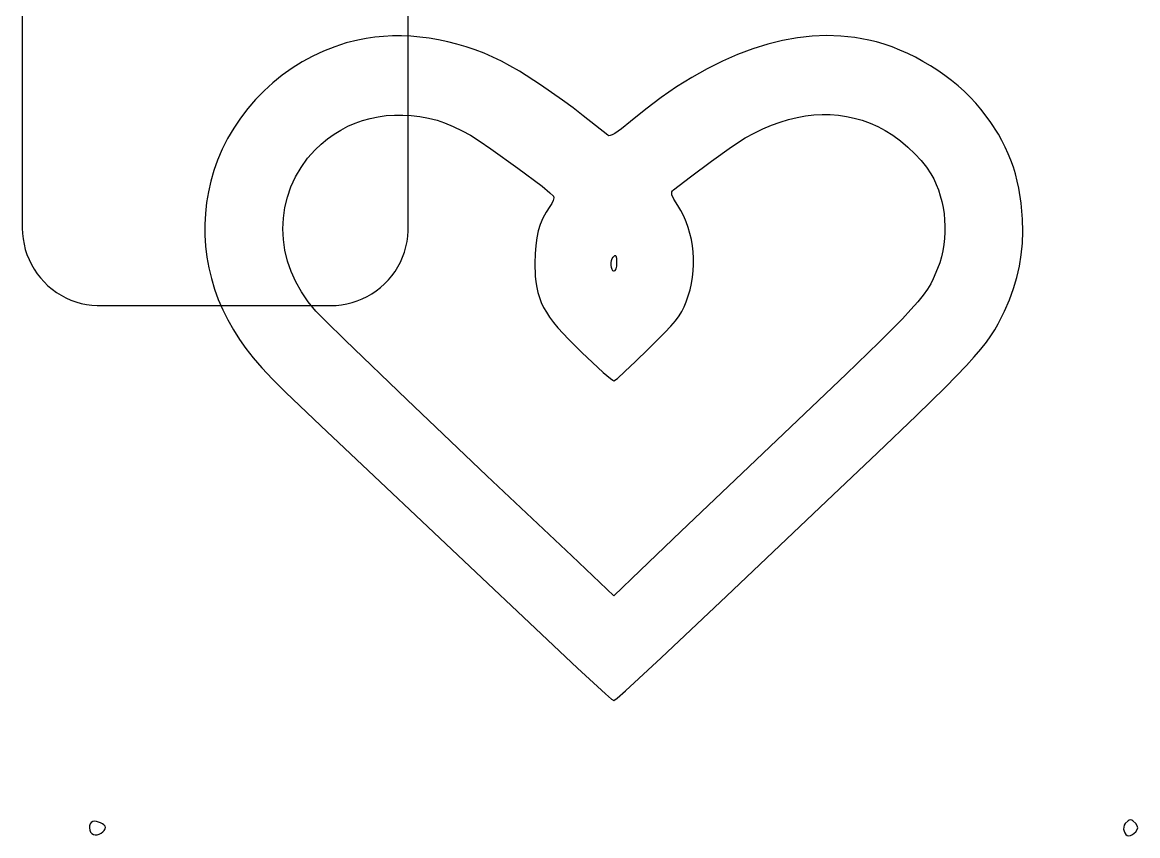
# Model space of a CAD drawing. Extents: x 45 to 596, y -261 to 395.
# Drawn here: x 45 to 596, y -261 to 141 of the extents above; entities that cross this region are included whole.
import ezdxf

# ---------------------------------------------------------------- set-up
doc = ezdxf.new("R2010")
doc.units = 0

msp = doc.modelspace()

# ---------------------------------------------------------------- linework, layer by layer
at = {"layer": 'Layer 1'}
for p, q in [((44.6336, 356.5), (44.6336, 39.4004)), ((235.443, 39.4004), (235.443, 356.494)), ((210.476, 132.377), (204.742847, 130.922176)), ((214.625263, 133.19119), (210.47589, 132.37693)), ((210.47589, 132.37693), (210.476, 132.377)), ((218.878507, 133.799841), (214.625263, 133.19119)), ((223.221667, 134.205015), (218.878507, 133.799841)), ((227.640792, 134.408844), (223.221667, 134.205015)), ((232.121928, 134.413459), (227.640792, 134.408844)), ((236.651123, 134.220993), (232.121928, 134.413459)), ((241.214423, 133.833577), (236.651123, 134.220993)), ((245.797877, 133.253343), (241.214423, 133.833577)), ((250.387532, 132.482422), (245.797877, 133.253343)), ((254.969434, 131.522947), (250.387532, 132.482422)), ((427.821263, 133.495696), (420.509486, 132.190862)), ((435.062115, 134.295133), (427.821263, 133.495696)), ((442.223903, 134.586072), (435.062115, 134.295133)), ((449.298488, 134.365414), (442.223903, 134.586072)), ((456.27773, 133.630056), (449.298488, 134.365414)), ((463.15349, 132.3769), (456.27773, 133.630056)), ((466.948749, 131.448569), (463.15349, 132.3769)), ((193.607523, 126.918017), (188.240623, 124.398139)), ((199.114143, 129.097606), (193.607523, 126.918017)), ((204.742847, 130.922176), (199.114143, 129.097606)), ((259.529631, 130.377049), (254.969434, 131.522947)), ((264.05417, 129.04686), (259.529631, 130.377049)), ((268.529098, 127.534512), (264.05417, 129.04686)), ((272.940462, 125.842136), (268.529098, 127.534512)), ((405.705715, 128.077405), (398.229999, 125.274983)), ((413.134924, 130.383731), (405.705715, 128.077405)), ((420.509486, 132.190862), (413.134924, 130.383731)), ((470.781992, 130.308039), (466.948749, 131.448569)), ((474.635389, 128.966357), (470.781992, 130.308039)), ((478.491112, 127.434569), (474.635389, 128.966357)), ((482.331332, 125.72372), (478.491112, 127.434569)), ((183.031078, 121.552698), (177.996521, 118.396422)), ((188.240623, 124.398139), (183.031078, 121.552698)), ((277.274311, 123.971865), (272.940462, 125.842136)), ((281.51669, 121.92583), (277.274311, 123.971865)), ((285.665034, 119.697274), (281.51669, 121.92583)), ((390.715916, 121.979566), (383.171604, 118.194255)), ((398.229999, 125.274983), (390.715916, 121.979566)), ((486.138221, 123.844858), (482.331332, 125.72372)), ((489.89395, 121.809027), (486.138221, 123.844858)), ((493.58069, 119.627275), (489.89395, 121.809027)), ((177.996521, 118.396422), (173.154587, 114.94404)), ((290.369938, 116.946268), (285.665034, 119.697274)), ((300.847902, 110.26758), (290.369938, 116.946268)), ((383.171604, 118.194255), (375.605203, 113.92215)), ((497.180613, 117.310647), (493.58069, 119.627275)), ((500.67589, 114.870189), (497.180613, 117.310647)), ((168.522913, 111.210279), (164.119131, 107.209867)), ((173.154587, 114.94404), (168.522913, 111.210279)), ((375.605203, 113.92215), (368.024851, 109.166351)), ((504.048693, 112.316948), (500.67589, 114.870189)), ((507.281193, 109.661969), (504.048693, 112.316948)), ((164.119131, 107.209867), (159.960878, 102.957532)), ((311.747535, 102.671118), (300.847902, 110.26758)), ((368.024851, 109.166351), (360.438689, 103.92996)), ((510.355561, 106.916298), (507.281193, 109.661969)), ((513.253969, 104.090983), (510.355561, 106.916298)), ((159.960878, 102.957532), (156.065788, 98.468002)), ((316.979525, 98.772893), (311.747535, 102.671118)), ((360.438689, 103.92996), (352.854856, 98.216076)), ((515.958588, 101.197068), (513.253969, 104.090983)), ((518.45159, 98.2456), (515.958588, 101.197068)), ((152.451495, 93.756005), (149.135636, 88.836268)), ((156.065788, 98.468002), (152.451495, 93.756005)), ((216.677706, 93.648688), (220.573121, 94.449863)), ((220.573121, 94.449863), (224.552445, 94.991752)), ((224.552445, 94.991752), (228.608121, 95.272416)), ((228.608121, 95.272416), (232.73259, 95.289917)), ((232.73259, 95.289917), (236.918297, 95.042319)), ((236.918297, 95.042319), (241.157681, 94.527683)), ((241.157681, 94.527683), (245.443187, 93.744073)), ((245.443187, 93.744073), (249.767256, 92.68955)), ((321.86579, 94.93823), (316.979525, 98.772893)), ((334.03669, 85.28091), (321.86579, 94.93823)), ((352.854856, 98.216076), (345.28149, 92.0278)), ((423.463344, 93.058014), (427.649631, 94.083084)), ((427.649631, 94.083084), (431.801424, 94.842279)), ((431.801424, 94.842279), (435.91814, 95.33521)), ((435.91814, 95.33521), (439.999199, 95.56149)), ((439.999199, 95.56149), (444.044018, 95.520731)), ((444.044018, 95.520731), (448.052016, 95.212545)), ((448.052016, 95.212545), (452.022612, 94.636545)), ((452.022612, 94.636545), (455.955224, 93.792343)), ((455.955224, 93.792343), (459.84927, 92.679552)), ((523.131177, 92.040537), (518.45159, 98.2456)), ((149.135636, 88.836268), (146.135843, 83.72352)), ((202.086297, 87.889864), (205.570496, 89.708813)), ((205.570496, 89.708813), (209.168836, 91.276225)), ((209.168836, 91.276225), (212.873759, 92.590162)), ((212.873759, 92.590162), (216.677706, 93.648688)), ((249.767256, 92.68955), (249.7667, 92.6894)), ((249.7667, 92.6894), (253.297241, 91.438826)), ((253.297241, 91.438826), (257.571923, 89.630146)), ((257.571923, 89.630146), (262.045043, 87.499006)), ((340.789764, 88.387702), (337.525872, 86.124268)), ((345.28149, 92.0278), (340.789764, 88.387702)), ((406.384878, 86.306725), (410.703329, 88.391423)), ((410.703329, 88.391423), (414.989611, 90.211796)), ((414.989611, 90.211796), (419.243143, 91.767455)), ((419.243143, 91.767455), (423.463344, 93.058014)), ((459.84927, 92.679552), (463.704169, 91.297783)), ((463.704169, 91.297783), (467.51934, 89.64665)), ((467.51934, 89.64665), (471.217057, 87.696376)), ((527.164286, 85.787416), (523.131177, 92.040537)), ((146.135843, 83.72352), (143.469753, 78.432488)), ((192.394117, 80.943171), (195.490549, 83.505106)), ((195.490549, 83.505106), (198.723795, 85.821316)), ((198.723795, 85.821316), (202.086297, 87.889864)), ((262.045043, 87.499006), (266.1709, 85.28105)), ((266.1709, 85.28105), (270.499846, 82.525399)), ((334.579544, 85.066192), (334.03669, 85.28091)), ((335.32859, 85.125877), (334.579544, 85.066192)), ((336.303982, 85.473918), (335.32859, 85.125877)), ((337.525872, 86.124268), (336.303982, 85.473918)), ((395.285856, 79.520114), (402.03484, 83.95809)), ((402.03484, 83.95809), (406.384878, 86.306725)), ((471.217057, 87.696376), (475.000039, 85.281012)), ((475.000039, 85.281012), (478.767517, 82.493577)), ((528.945678, 82.623939), (527.164286, 85.787416)), ((143.469753, 78.432488), (141.155, 72.9779)), ((185.676351, 73.887112), (189.442056, 78.13745)), ((189.442056, 78.13745), (192.394117, 80.943171)), ((270.499846, 82.525399), (276.245763, 78.614777)), ((276.245763, 78.614777), (289.619656, 69.058749)), ((385.349474, 72.465245), (395.285856, 79.520114)), ((478.767517, 82.493577), (482.418723, 79.427089)), ((482.418723, 79.427089), (485.852886, 76.174564)), ((530.574172, 79.425774), (528.945678, 82.623939)), ((532.052673, 76.185364), (530.574172, 79.425774)), ((141.155, 72.9779), (139.327064, 67.826901)), ((182.415849, 69.392214), (185.676351, 73.887112)), ((374.8922, 64.740649), (385.349474, 72.465245)), ((485.852886, 76.174564), (488.96924, 72.829021)), ((488.96924, 72.829021), (491.667014, 69.483477)), ((533.38409, 72.89515), (532.052673, 76.185364)), ((534.571329, 69.547576), (533.38409, 72.89515)), ((139.327064, 67.826901), (137.811515, 62.602265)), ((179.660356, 64.684151), (182.415849, 69.392214)), ((289.619656, 69.058749), (301.554871, 60.073221)), ((491.667014, 69.483477), (493.84544, 66.23095)), ((493.84544, 66.23095), (495.232795, 63.668792)), ((535.617296, 66.135082), (534.571329, 69.547576)), ((137.811515, 62.602265), (136.607577, 57.317169)), ((177.40968, 59.794316), (179.660356, 64.684151)), ((366.58054, 58.29349), (374.8922, 64.740649)), ((495.232795, 63.668792), (496.467251, 61.00102)), ((496.467251, 61.00102), (497.547841, 58.239843)), ((536.524899, 62.650113), (535.617296, 66.135082)), ((537.297044, 59.085109), (536.524899, 62.650113)), ((136.607577, 57.317169), (135.714474, 51.984791)), ((175.663625, 54.754102), (177.40968, 59.794316)), ((301.554871, 60.073221), (305.502441, 56.875725)), ((305.502441, 56.875725), (307.3137, 55.11845)), ((365.680589, 56.609867), (365.77645, 57.243422)), ((365.803321, 55.846088), (365.680589, 56.609867)), ((365.77645, 57.243422), (366.080051, 57.79016)), ((366.74797, 53.754219), (365.803321, 55.846088)), ((366.080051, 57.79016), (366.58054, 58.29349)), ((497.547841, 58.239843), (498.473594, 55.397469)), ((498.473594, 55.397469), (499.243543, 52.486106)), ((538.446591, 51.684769), (537.297044, 59.085109)), ((135.714474, 51.984791), (135.131433, 46.618307)), ((174.421998, 49.594903), (175.663625, 54.754102)), ((305.46161, 50.09135), (303.548028, 47.182476)), ((306.439332, 51.602373), (305.46161, 50.09135)), ((307.131798, 53.051386), (306.439332, 51.602373)), ((307.452193, 54.277155), (307.131798, 53.051386)), ((307.3137, 55.11845), (307.452193, 54.277155)), ((368.69721, 50.62055), (366.74797, 53.754219)), ((370.227191, 48.013108), (368.69721, 50.62055)), ((499.243543, 52.486106), (499.856718, 49.517964)), ((539.08919, 43.8736), (538.446591, 51.684769)), ((135.131433, 46.618307), (134.857676, 41.230896)), ((173.451255, 39.045125), (173.684606, 44.348113)), ((173.684606, 44.348113), (174.421998, 49.594903)), ((301.960008, 44.258098), (300.675846, 41.240703)), ((303.548028, 47.182476), (301.960008, 44.258098)), ((371.591872, 45.307416), (370.227191, 48.013108)), ((372.790284, 42.513746), (371.591872, 45.307416)), ((499.856718, 49.517964), (500.31215, 46.505251)), ((500.31215, 46.505251), (500.60887, 43.460175)), ((44.6336, 39.4004), (44.7274, 36.7234)), ((134.857676, 41.230896), (134.892429, 35.835734)), ((173.721749, 33.717333), (173.451255, 39.045125)), ((235.42, 38.0634), (235.443, 39.4003)), ((300.675846, 41.240703), (299.673838, 38.052776)), ((373.821457, 39.642367), (372.790284, 42.513746)), ((374.684423, 36.703551), (373.821457, 39.642367)), ((500.60887, 43.460175), (500.74591, 40.394945)), ((500.74591, 40.394945), (500.7223, 37.32177)), ((539.22381, 37.75099), (539.08919, 43.8736)), ((44.7274, 36.7234), (45.0077, 34.0595)), ((45.0077, 34.0595), (45.4731, 31.4217)), ((134.892429, 35.835734), (135.234917, 30.446)), ((174.495897, 28.396132), (173.721749, 33.717333)), ((234.86, 32.7389), (235.233, 35.3914)), ((235.233, 35.3914), (235.42, 38.0634)), ((298.932279, 34.616802), (298.429466, 30.855266)), ((299.673838, 38.052776), (298.932279, 34.616802)), ((375.378213, 33.707569), (374.684423, 36.703551)), ((375.901858, 30.664691), (375.378213, 33.707569)), ((500.537072, 34.252859), (500.189256, 31.200419)), ((500.7223, 37.32177), (500.537072, 34.252859)), ((539.025116, 31.851613), (539.22381, 37.75099)), ((45.4731, 31.4217), (46.1215, 28.8228)), ((46.1215, 28.8228), (46.9495, 26.2754)), ((135.234917, 30.446), (135.884365, 25.07487)), ((175.773504, 23.112913), (174.495897, 28.396132)), ((233.564, 27.5441), (234.303, 30.1189)), ((234.303, 30.1189), (234.86, 32.7389)), ((298.429466, 30.855266), (298.143694, 26.690654)), ((376.254389, 27.585188), (375.901858, 30.664691)), ((376.434837, 24.47933), (376.254389, 27.585188)), ((499.677884, 28.176659), (499.001986, 25.193789)), ((500.189256, 31.200419), (499.677884, 28.176659)), ((538.482255, 26.12586), (539.025116, 31.851613)), ((46.9495, 26.2754), (47.9532, 23.792)), ((47.9532, 23.792), (49.1277, 21.3846)), ((135.884365, 25.07487), (136.839996, 19.735523)), ((177.554376, 17.899072), (175.773504, 23.112913)), ((230.301, 20.2152), (231.558, 22.5802)), ((231.558, 22.5802), (232.648, 25.0271)), ((232.648, 25.0271), (233.564, 27.5441)), ((298.143694, 26.690654), (298.05326, 22.04545)), ((335.784882, 22.288383), (335.925959, 23.434569)), ((335.789533, 21.086385), (335.784882, 22.288383)), ((335.925959, 23.434569), (336.222065, 24.407123)), ((336.222065, 24.407123), (336.682504, 25.08822)), ((336.682504, 25.08822), (337.565139, 25.859233)), ((337.565139, 25.859233), (337.866156, 25.90445)), ((337.866156, 25.90445), (338.088108, 25.70007)), ((338.088108, 25.70007), (338.338224, 24.474302)), ((338.338224, 24.474302), (338.402304, 22.0455)), ((376.442233, 21.357389), (376.434837, 24.47933)), ((498.160595, 22.264016), (497.15274, 19.39955)), ((499.001986, 25.193789), (498.160595, 22.264016)), ((537.584375, 20.524125), (538.482255, 26.12586)), ((49.1277, 21.3846), (50.4673, 19.0651)), ((50.4673, 19.0651), (51.9654, 16.8446)), ((51.9654, 16.8446), (53.6147, 14.734)), ((136.839996, 19.735523), (138.101036, 14.441135)), ((179.83832, 12.786001), (177.554376, 17.899072)), ((227.307, 15.7768), (228.881, 17.9437)), ((228.881, 17.9437), (230.301, 20.2152)), ((298.05326, 22.04545), (298.250406, 15.675794)), ((335.93061, 19.946399), (335.789533, 21.086385)), ((336.198812, 18.986248), (335.93061, 19.946399)), ((336.584836, 18.323754), (336.198812, 18.986248)), ((337.07938, 18.07674), (336.584836, 18.323754)), ((337.364118, 18.160456), (337.07938, 18.07674)), ((337.62095, 18.399202), (337.364118, 18.160456)), ((338.038497, 19.267369), (337.62095, 18.399202)), ((338.307215, 20.532411), (338.038497, 19.267369)), ((338.4023, 22.0455), (338.307215, 20.532411)), ((338.402304, 22.0455), (338.4023, 22.0455)), ((375.933993, 15.106339), (376.275608, 18.229635)), ((376.275608, 18.229635), (376.442233, 21.357389)), ((497.15274, 19.39955), (495.010748, 14.291329)), ((536.320625, 14.996799), (537.584375, 20.524125)), ((53.6147, 14.734), (55.4073, 12.7437)), ((55.4073, 12.7437), (57.3343, 10.8832)), ((138.101036, 14.441135), (139.666709, 9.204884)), ((182.625141, 7.805095), (179.83832, 12.786001)), ((221.733, 10.006), (223.724, 11.7983)), ((223.724, 11.7983), (225.585, 13.725)), ((225.585, 13.725), (227.307, 15.7768)), ((298.250406, 15.675794), (298.523291, 12.798312)), ((298.523291, 12.798312), (298.935896, 10.081286)), ((374.72192, 8.914204), (375.41642, 11.997772)), ((375.41642, 11.997772), (375.933993, 15.106339)), ((493.704687, 11.798262), (492.071902, 9.167608)), ((495.010748, 14.291329), (493.704687, 11.798262)), ((534.680152, 9.494275), (536.320625, 14.996799)), ((57.3343, 10.8832), (59.3864, 9.16168)), ((59.3864, 9.16168), (61.5536, 7.58751)), ((61.5536, 7.58751), (63.8253, 6.16835)), ((63.8253, 6.16835), (66.1905, 4.91111)), ((139.666709, 9.204884), (141.536241, 4.039948)), ((185.914645, 2.987747), (182.625141, 7.805095)), ((212.674, 4.34612), (215.082, 5.52019)), ((215.082, 5.52019), (217.402, 6.85935)), ((217.402, 6.85935), (219.623, 8.35707)), ((219.623, 8.35707), (221.733, 10.006)), ((298.935896, 10.081286), (299.505857, 7.491384)), ((299.505857, 7.491384), (300.250807, 4.995275)), ((372.79826, 2.86315), (373.849522, 5.865907)), ((373.849522, 5.865907), (374.72192, 8.914204)), ((489.984879, 6.265653), (487.316107, 2.958686)), ((492.071902, 9.167608), (489.984879, 6.265653)), ((532.652104, 3.966945), (534.680152, 9.494275)), ((66.1905, 4.91111), (68.6377, 3.82192)), ((68.6377, 3.82192), (71.1548, 2.90609)), ((71.1548, 2.90609), (73.7297, 2.16807)), ((73.7297, 2.16807), (76.3498, 1.61148)), ((76.3498, 1.61148), (79.0024, 1.239)), ((79.0024, 1.239), (81.6745, 1.05247)), ((81.6745, 1.05247), (83.0047, 1.02925)), ((83.0047, 1.02925), (197.065, 1.02925)), ((141.536241, 4.039948), (143.708855, -1.040496)), ((189.70664, -1.63465), (185.914645, 2.987747)), ((197.065, 1.02925), (199.742, 1.12258)), ((199.742, 1.12258), (202.406, 1.40242)), ((202.406, 1.40242), (205.044, 1.8674)), ((205.044, 1.8674), (207.643, 2.51526)), ((207.643, 2.51526), (210.191, 3.34285)), ((210.191, 3.34285), (212.674, 4.34612)), ((300.250807, 4.995275), (301.188381, 2.559628)), ((301.188381, 2.559628), (302.336215, 0.151113)), ((302.336215, 0.151113), (303.711942, -2.263604)), ((370.700166, -1.781545), (371.822849, 0.462512)), ((371.822849, 0.462512), (372.79826, 2.86315)), ((487.316107, 2.958686), (483.938073, -0.887007)), ((530.22563, -1.6348), (532.652104, 3.966945)), ((143.708855, -1.040496), (146.183776, -6.023272)), ((194.506264, -6.521257), (189.70664, -1.63465)), ((303.711942, -2.263604), (305.333198, -4.717852)), ((305.333198, -4.717852), (307.217616, -7.244962)), ((367.523085, -6.413837), (369.307737, -4.022502)), ((369.307737, -4.022502), (370.700166, -1.781545)), ((479.723266, -5.405137), (468.273285, -16.993562)), ((483.938073, -0.887007), (479.723266, -5.405137)), ((527.074902, -7.977064), (530.22563, -1.6348)), ((146.183776, -6.023272), (148.96023, -10.8952)), ((148.96023, -10.8952), (151.947653, -15.654352)), ((204.167629, -15.971884), (194.506264, -6.521257)), ((307.217616, -7.244962), (309.382831, -9.878267)), ((309.382831, -9.878267), (314.626193, -15.596783)), ((362.287216, -12.261561), (365.223737, -9.109031)), ((365.223737, -9.109031), (367.523085, -6.413837)), ((523.474588, -13.950353), (525.386948, -10.94995)), ((525.386948, -10.94995), (527.074902, -7.977064)), ((151.947653, -15.654352), (155.124213, -20.194911)), ((234.652528, -45.291025), (204.167629, -15.971884)), ((314.626193, -15.596783), (321.20436, -22.14005)), ((354.01276, -20.55255), (362.287216, -12.261561)), ((521.225814, -17.098034), (523.474588, -13.950353)), ((155.124213, -20.194911), (158.741059, -24.79438)), ((347.832231, -26.619402), (354.01276, -20.55255)), ((468.273285, -16.993562), (451.946068, -32.876289)), ((515.270987, -24.314272), (518.528617, -20.512754)), ((518.528617, -20.512754), (521.225814, -17.098034)), ((158.741059, -24.79438), (163.049338, -29.730262)), ((321.20436, -22.14005), (331.870401, -32.028902)), ((342.569483, -31.582432), (347.832231, -26.619402)), ((511.340918, -28.62235), (515.270987, -24.314272)), ((163.049338, -29.730262), (168.300196, -35.280062)), ((331.870401, -32.028902), (335.398866, -35.050963)), ((338.795023, -34.933147), (342.569483, -31.582432)), ((451.946068, -32.876289), (400.57954, -81.80345)), ((501.01542, -39.237228), (511.340918, -28.62235)), ((168.300196, -35.280062), (174.744783, -41.721283)), ((335.398866, -35.050963), (336.500341, -35.87521)), ((336.500341, -35.87521), (337.07936, -36.16305)), ((337.07936, -36.16305), (338.795023, -34.933147)), ((174.744783, -41.721283), (192.21973, -58.388)), ((486.656053, -53.315472), (501.01542, -39.237228)), ((274.315232, -83.043728), (234.652528, -45.291025)), ((467.366747, -71.815168), (486.656053, -53.315472)), ((192.21973, -58.388), (218.628517, -83.225825)), ((442.25143, -95.6944), (467.366747, -71.815168)), ((400.57954, -81.80345), (370.15239, -110.6431)), ((218.628517, -83.225825), (245.13653, -108.2621)), ((316.30964, -122.68165), (274.315232, -83.043728)), ((392.70402, -142.682828), (442.25143, -95.6944)), ((245.13653, -108.2621), (319.137355, -178.145362)), ((370.15239, -110.6431), (350.04404, -129.95775)), ((337.07944, -142.39315), (316.30964, -122.68165)), ((350.04404, -129.95775), (337.07944, -142.39315)), ((360.495095, -173.0521), (392.70402, -142.682828)), ((342.871338, -189.381897), (360.495095, -173.0521)), ((319.137355, -178.145362), (332.96393, -190.89913)), ((332.96393, -190.89913), (335.966589, -193.49794)), ((338.668485, -193.088143), (342.871338, -189.381897)), ((335.966589, -193.49794), (337.07943, -194.2519)), ((337.07943, -194.2519), (338.668485, -193.088143)), ((591.254262, -253.636607), (589.89, -254.973998)), ((591.87128, -253.306652), (591.254262, -253.636607)), ((592.469695, -253.204591), (591.87128, -253.306652)), ((593.06811, -253.331974), (592.469695, -253.204591)), ((593.685128, -253.690351), (593.06811, -253.331974)), ((77.916694, -256.203687), (77.853649, -257.239543)), ((77.853649, -257.239543), (78.013847, -258.281601)), ((78.209183, -255.265499), (77.916694, -256.203687)), ((78.013847, -258.281601), (78.391087, -259.238393)), ((78.737318, -254.516448), (78.209183, -255.265499)), ((79.5073, -254.048), (78.737318, -254.516448)), ((79.507304, -254.04801), (79.5073, -254.048)), ((80.306221, -253.918043), (79.507304, -254.04801)), ((81.260169, -254.000467), (80.306221, -253.918043)), ((83.310694, -254.65986), (81.260169, -254.000467)), ((84.24604, -255.165515), (83.310694, -254.65986)), ((85.013954, -255.740932), (84.24604, -255.165515)), ((84.39952, -259.169927), (85.092503, -258.465318)), ((85.533821, -256.350457), (85.013954, -255.740932)), ((85.092503, -258.465318), (85.556042, -257.7142)), ((85.725024, -256.95843), (85.533821, -256.350457)), ((85.556042, -257.7142), (85.725024, -256.95843)), ((589.118984, -256.817819), (589.092371, -257.829645)), ((589.092371, -257.829645), (589.278148, -258.810466)), ((589.378143, -255.843199), (589.118984, -256.817819)), ((589.278148, -258.810466), (589.656163, -259.692068)), ((589.89, -254.974), (589.378143, -255.843199)), ((589.89, -254.973998), (589.89, -254.974)), ((595.04939, -255.10629), (593.685128, -253.690351)), ((594.272176, -259.831595), (595.04939, -259.07505)), ((595.793532, -256.172893), (595.04939, -255.10629)), ((595.04939, -259.07505), (595.793532, -258.008447)), ((596.04158, -257.09067), (595.793532, -256.172893)), ((595.793532, -258.008447), (596.04158, -257.09067)), ((78.391087, -259.238393), (78.979166, -260.018452)), ((78.979166, -260.018452), (79.771884, -260.53031)), ((79.771884, -260.53031), (80.635399, -260.686115)), ((80.635399, -260.686115), (81.595032, -260.586121)), ((81.595032, -260.586121), (82.585672, -260.272187)), ((82.585672, -260.272187), (83.542205, -259.786169)), ((83.542205, -259.786169), (84.39952, -259.169927)), ((589.656163, -259.692068), (590.206261, -260.406238)), ((590.206261, -260.406238), (590.908288, -260.884763)), ((590.908288, -260.884763), (591.74209, -261.05943)), ((591.74209, -261.05943), (592.519306, -260.898199)), ((592.519306, -260.898199), (593.395741, -260.464116)), ((593.395741, -260.464116), (594.272176, -259.831595))]:
    msp.add_line(p, q, dxfattribs=at)

doc.saveas('drawing.dxf')
